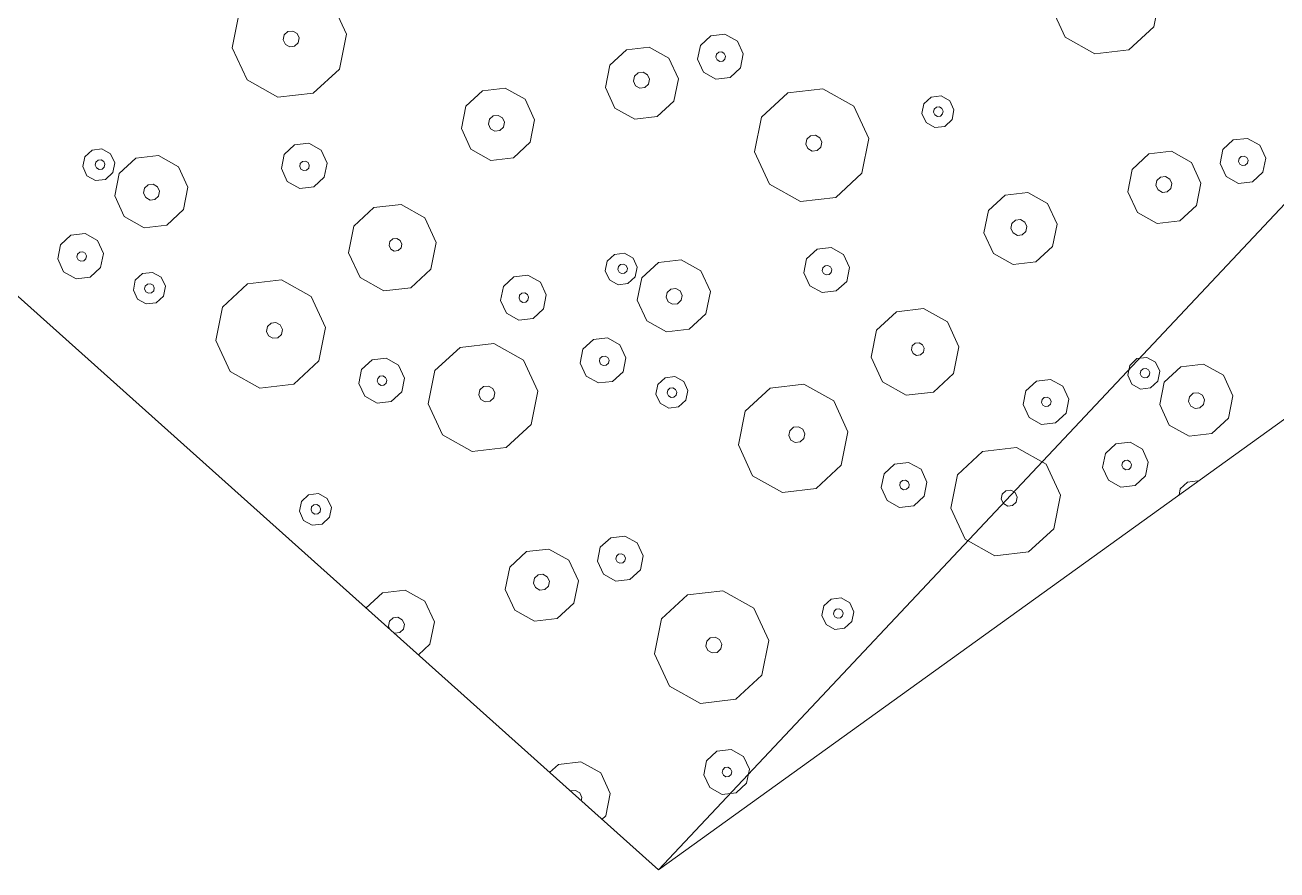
# Model space of a CAD drawing. Header units: metres. Extents: x -2858 to 512, y -1995 to 1252.
# Drawn here: x -478.548 to -474.192, y -199.851 to -196.912 of the extents above; entities that cross this region are included whole.
import ezdxf

# ---------------------------------------------------------------- set-up
doc = ezdxf.new("R2010")
doc.units = ezdxf.units.M
doc.layers.add('Calque commun', color=7, linetype='Continuous')

# ---------------------------------------------------------------- blocks, each defined once
blk = doc.blocks.new('pattern')
at = {"layer": 'Calque commun', "color": 54, "linetype": 'Continuous', "lineweight": 9}
for p, q in [((111.9108, 105.7013), (111.9101, 105.7044)), ((111.9368, 105.6784), (111.9108, 105.7013)), ((111.9908, 105.6867), (111.9712, 105.6751)), ((111.6083, 105.5958), (111.6765, 105.636)), ((111.6765, 105.636), (111.7552, 105.6285)), ((111.9712, 105.6751), (111.9368, 105.6784)), ((111.5769, 105.5232), (111.6083, 105.5958)), ((111.7552, 105.6285), (111.8145, 105.5762)), ((111.8145, 105.5762), (111.8317, 105.499)), ((111.9761, 105.5302), (112.0186, 105.5553)), ((112.0186, 105.5553), (112.0679, 105.5506)), ((112.0679, 105.5506), (112.1049, 105.5179)), ((111.5941, 105.446), (111.5769, 105.5232)), ((111.6771, 105.5156), (111.684, 105.5314)), ((111.6809, 105.4987), (111.6771, 105.5156)), ((111.684, 105.5314), (111.6989, 105.5402)), ((111.6989, 105.5402), (111.7161, 105.5386)), ((111.7161, 105.5386), (111.7291, 105.5271)), ((111.7328, 105.5102), (111.726, 105.4944)), ((111.7291, 105.5271), (111.7328, 105.5102)), ((111.9564, 105.4848), (111.9761, 105.5302)), ((112.1049, 105.5179), (112.1157, 105.4697)), ((111.6938, 105.4872), (111.6809, 105.4987)), ((111.7111, 105.4856), (111.6938, 105.4872)), ((111.726, 105.4944), (111.7111, 105.4856)), ((111.8317, 105.499), (111.8002, 105.4264)), ((111.9671, 105.4366), (111.9564, 105.4848)), ((112.0173, 105.4826), (112.0214, 105.4921)), ((112.0196, 105.4725), (112.0173, 105.4826)), ((112.0273, 105.4656), (112.0196, 105.4725)), ((112.0214, 105.4921), (112.0304, 105.4974)), ((112.0377, 105.4646), (112.0273, 105.4656)), ((112.0304, 105.4974), (112.0407, 105.4964)), ((112.0466, 105.4699), (112.0377, 105.4646)), ((112.0407, 105.4964), (112.0485, 105.4896)), ((112.0507, 105.4794), (112.0466, 105.4699)), ((112.0485, 105.4896), (112.0507, 105.4794)), ((112.1157, 105.4697), (112.096, 105.4243)), ((111.6534, 105.3937), (111.5941, 105.446)), ((111.8002, 105.4264), (111.7321, 105.3862)), ((112.0042, 105.4038), (111.9671, 105.4366)), ((112.096, 105.4243), (112.0534, 105.3991)), ((112.2664, 105.3794), (112.3686, 105.4397)), ((112.3686, 105.4397), (112.4868, 105.4285)), ((112.4868, 105.4285), (112.5757, 105.3499)), ((111.7321, 105.3862), (111.6534, 105.3937)), ((112.0534, 105.3991), (112.0042, 105.4038)), ((112.2192, 105.2705), (112.2664, 105.3794)), ((111.7009, 105.3176), (111.7147, 105.3493)), ((111.7147, 105.3493), (111.7445, 105.3669)), ((111.7407, 105.3267), (111.7496, 105.332)), ((111.7445, 105.3669), (111.7789, 105.3637)), ((111.7496, 105.332), (111.76, 105.331)), ((111.76, 105.331), (111.7677, 105.3242)), ((111.7789, 105.3637), (111.8049, 105.3408)), ((111.8049, 105.3408), (111.8124, 105.307)), ((112.5757, 105.3499), (112.6015, 105.2341)), ((111.7084, 105.2838), (111.7009, 105.3176)), ((111.7365, 105.3172), (111.7407, 105.3267)), ((111.7388, 105.3071), (111.7365, 105.3172)), ((111.7466, 105.3002), (111.7388, 105.3071)), ((111.7569, 105.2992), (111.7466, 105.3002)), ((111.7659, 105.3045), (111.7569, 105.2992)), ((111.77, 105.314), (111.7659, 105.3045)), ((111.7677, 105.3242), (111.77, 105.314)), ((111.8124, 105.307), (111.7986, 105.2752)), ((111.7344, 105.2609), (111.7084, 105.2838)), ((111.7688, 105.2576), (111.7344, 105.2609)), ((111.7986, 105.2752), (111.7688, 105.2576)), ((112.245, 105.1547), (112.2192, 105.2705)), ((112.3645, 105.2563), (112.3714, 105.2722)), ((112.3683, 105.2394), (112.3645, 105.2563)), ((112.3714, 105.2722), (112.3863, 105.281)), ((112.3863, 105.281), (112.4035, 105.2793)), ((112.4035, 105.2793), (112.4165, 105.2679)), ((112.4203, 105.251), (112.4134, 105.2351)), ((112.4165, 105.2679), (112.4203, 105.251)), ((111.998, 105.1783), (112.0406, 105.2035)), ((112.0406, 105.2035), (112.0898, 105.1988)), ((112.3813, 105.228), (112.3683, 105.2394)), ((112.3985, 105.2263), (112.3813, 105.228)), ((112.4134, 105.2351), (112.3985, 105.2263)), ((112.6015, 105.2341), (112.5543, 105.1252)), ((113.6787, 105.1639), (113.6984, 105.2093)), ((113.6984, 105.2093), (113.741, 105.2344)), ((113.741, 105.2344), (113.7902, 105.2297)), ((113.7902, 105.2297), (113.8273, 105.197)), ((111.9783, 105.133), (111.998, 105.1783)), ((112.0898, 105.1988), (112.1268, 105.1661)), ((112.1268, 105.1661), (112.1376, 105.1178)), ((113.6895, 105.1157), (113.6787, 105.1639)), ((113.7409, 105.1588), (113.7451, 105.1683)), ((113.7432, 105.1487), (113.7409, 105.1588)), ((113.7451, 105.1683), (113.754, 105.1736)), ((113.754, 105.1736), (113.7644, 105.1726)), ((113.7644, 105.1726), (113.7721, 105.1657)), ((113.7721, 105.1657), (113.7744, 105.1556)), ((113.8273, 105.197), (113.838, 105.1487)), ((110.8964, 105.0843), (110.9161, 105.1297)), ((110.9161, 105.1297), (110.9587, 105.1548)), ((110.9587, 105.1548), (111.0079, 105.1501)), ((111.0079, 105.1501), (111.045, 105.1174)), ((111.045, 105.1174), (111.0557, 105.0692)), ((111.9891, 105.0847), (111.9783, 105.133)), ((112.0405, 105.1279), (112.0446, 105.1374)), ((112.0428, 105.1177), (112.0405, 105.1279)), ((112.0506, 105.1108), (112.0428, 105.1177)), ((112.0446, 105.1374), (112.0536, 105.1427)), ((112.0536, 105.1427), (112.0639, 105.1417)), ((112.0698, 105.1151), (112.0609, 105.1099)), ((112.0639, 105.1417), (112.0717, 105.1348)), ((112.074, 105.1247), (112.0698, 105.1151)), ((112.0717, 105.1348), (112.074, 105.1247)), ((112.1376, 105.1178), (112.1179, 105.0724)), ((112.334, 105.0762), (112.245, 105.1547)), ((112.5543, 105.1252), (112.4521, 105.0649)), ((113.0339, 105.0827), (113.0477, 105.1144)), ((113.0477, 105.1144), (113.0775, 105.132)), ((113.0775, 105.132), (113.1119, 105.1287)), ((113.1119, 105.1287), (113.1379, 105.1058)), ((113.7266, 105.0829), (113.6895, 105.1157)), ((113.751, 105.1418), (113.7432, 105.1487)), ((113.7613, 105.1408), (113.751, 105.1418)), ((113.7703, 105.1461), (113.7613, 105.1408)), ((113.7744, 105.1556), (113.7703, 105.1461)), ((113.838, 105.1487), (113.8184, 105.1034)), ((110.9072, 105.0361), (110.8964, 105.0843)), ((110.9586, 105.0792), (110.9628, 105.0887)), ((110.9609, 105.0691), (110.9586, 105.0792)), ((110.9687, 105.0622), (110.9609, 105.0691)), ((110.9628, 105.0887), (110.9717, 105.094)), ((110.9717, 105.094), (110.982, 105.093)), ((110.982, 105.093), (110.9898, 105.0862)), ((110.9921, 105.076), (110.9879, 105.0665)), ((110.9898, 105.0862), (110.9921, 105.076)), ((111.0557, 105.0692), (111.036, 105.0238)), ((112.0261, 105.052), (111.9891, 105.0847)), ((112.0609, 105.1099), (112.0506, 105.1108)), ((112.1179, 105.0724), (112.0754, 105.0473)), ((112.4521, 105.0649), (112.334, 105.0762)), ((113.0414, 105.0489), (113.0339, 105.0827)), ((113.0717, 105.0798), (113.0758, 105.0894)), ((113.0739, 105.0697), (113.0717, 105.0798)), ((113.0817, 105.0628), (113.0739, 105.0697)), ((113.0758, 105.0894), (113.0848, 105.0946)), ((113.0848, 105.0946), (113.0951, 105.0937)), ((113.0951, 105.0937), (113.1029, 105.0868)), ((113.1051, 105.0766), (113.101, 105.0671)), ((113.1029, 105.0868), (113.1051, 105.0766)), ((113.1454, 105.0721), (113.1316, 105.0403)), ((113.1379, 105.1058), (113.1454, 105.0721)), ((113.7758, 105.0782), (113.7266, 105.0829)), ((113.8184, 105.1034), (113.7758, 105.0782)), ((110.9442, 105.0033), (110.9072, 105.0361)), ((110.979, 105.0612), (110.9687, 105.0622)), ((110.9879, 105.0665), (110.979, 105.0612)), ((111.1312, 105.0193), (111.1993, 105.0595)), ((111.1993, 105.0595), (111.278, 105.052)), ((111.278, 105.052), (111.3373, 104.9997)), ((112.0754, 105.0473), (112.0261, 105.052)), ((112.5423, 105.0034), (112.5849, 105.0285)), ((112.5849, 105.0285), (112.6341, 105.0238)), ((113.0674, 105.026), (113.0414, 105.0489)), ((113.1018, 105.0227), (113.0674, 105.026)), ((113.0921, 105.0618), (113.0817, 105.0628)), ((113.101, 105.0671), (113.0921, 105.0618)), ((113.1316, 105.0403), (113.1018, 105.0227)), ((110.9935, 104.9987), (110.9442, 105.0033)), ((111.036, 105.0238), (110.9935, 104.9987)), ((111.0997, 104.9468), (111.1312, 105.0193)), ((111.3373, 104.9997), (111.3545, 104.9225)), ((112.5226, 104.958), (112.5423, 105.0034)), ((112.6341, 105.0238), (112.6712, 104.9911)), ((112.6712, 104.9911), (112.6819, 104.9428)), ((113.3194, 104.9601), (113.4258, 105.0229)), ((113.4258, 105.0229), (113.5489, 105.0112)), ((113.5489, 105.0112), (113.6415, 104.9294)), ((111.1169, 104.8695), (111.0997, 104.9468)), ((111.1927, 104.9294), (111.1996, 104.9453)), ((111.1996, 104.9453), (111.2145, 104.9541)), ((111.2145, 104.9541), (111.2317, 104.9524)), ((111.2317, 104.9524), (111.2447, 104.941)), ((111.2447, 104.941), (111.2484, 104.9241)), ((112.5334, 104.9098), (112.5226, 104.958)), ((112.5848, 104.9529), (112.589, 104.9624)), ((112.5871, 104.9427), (112.5848, 104.9529)), ((112.5949, 104.9359), (112.5871, 104.9427)), ((112.589, 104.9624), (112.5979, 104.9677)), ((112.5979, 104.9677), (112.6082, 104.9667)), ((112.6141, 104.9402), (112.6052, 104.9349)), ((112.6082, 104.9667), (112.616, 104.9598)), ((112.6183, 104.9497), (112.6141, 104.9402)), ((112.616, 104.9598), (112.6183, 104.9497)), ((112.6819, 104.9428), (112.6622, 104.8975)), ((113.2702, 104.8467), (113.3194, 104.9601)), ((114.084, 104.9047), (114.1521, 104.9449)), ((114.1521, 104.9449), (114.1703, 104.9431)), ((111.1964, 104.9125), (111.1927, 104.9294)), ((111.2094, 104.901), (111.1964, 104.9125)), ((111.2266, 104.8994), (111.2094, 104.901)), ((111.2415, 104.9082), (111.2266, 104.8994)), ((111.2484, 104.9241), (111.2415, 104.9082)), ((111.3545, 104.9225), (111.3231, 104.8499)), ((112.5704, 104.877), (112.5334, 104.9098)), ((112.6052, 104.9349), (112.5949, 104.9359)), ((112.6622, 104.8975), (112.6197, 104.8723)), ((113.6415, 104.9294), (113.6684, 104.8087)), ((114.0525, 104.8321), (114.084, 104.9047)), ((111.1762, 104.8172), (111.1169, 104.8695)), ((112.6197, 104.8723), (112.5704, 104.877)), ((113.4383, 104.8468), (113.4532, 104.8556)), ((113.4532, 104.8556), (113.4704, 104.854)), ((113.4704, 104.854), (113.4834, 104.8425)), ((111.2549, 104.8097), (111.1762, 104.8172)), ((111.3231, 104.8499), (111.2549, 104.8097)), ((112.1174, 104.7714), (112.1991, 104.8196)), ((112.1991, 104.8196), (112.2936, 104.8106)), ((112.2936, 104.8106), (112.3648, 104.7478)), ((113.2971, 104.726), (113.2702, 104.8467)), ((113.4314, 104.831), (113.4383, 104.8468)), ((113.4352, 104.8141), (113.4314, 104.831)), ((113.4482, 104.8026), (113.4352, 104.8141)), ((113.4803, 104.8098), (113.4654, 104.801)), ((113.4872, 104.8256), (113.4803, 104.8098)), ((113.4834, 104.8425), (113.4872, 104.8256)), ((113.6684, 104.8087), (113.6192, 104.6953)), ((114.0697, 104.7549), (114.0525, 104.8321)), ((114.1528, 104.8244), (114.1597, 104.8403)), ((114.1565, 104.8075), (114.1528, 104.8244)), ((114.1695, 104.7961), (114.1565, 104.8075)), ((114.1597, 104.8403), (114.1703, 104.8465)), ((111.5717, 104.7418), (111.6399, 104.782)), ((111.6399, 104.782), (111.7186, 104.7745)), ((111.7186, 104.7745), (111.7779, 104.7221)), ((112.0796, 104.6843), (112.1174, 104.7714)), ((113.4654, 104.801), (113.4482, 104.8026)), ((114.1703, 104.796), (114.1695, 104.7961)), ((111.5403, 104.6692), (111.5717, 104.7418)), ((111.7779, 104.7221), (111.7951, 104.6449)), ((112.3648, 104.7478), (112.3854, 104.6552)), ((112.5949, 104.6814), (112.6971, 104.7418)), ((112.6971, 104.7418), (112.8152, 104.7305)), ((112.8152, 104.7305), (112.9042, 104.652)), ((113.3897, 104.6442), (113.2971, 104.726)), ((114.129, 104.7025), (114.0697, 104.7549)), ((111.6476, 104.6692), (111.6625, 104.678)), ((111.6625, 104.678), (111.6797, 104.6764)), ((112.1002, 104.5916), (112.0796, 104.6843)), ((112.1958, 104.6729), (112.2013, 104.6856)), ((112.2013, 104.6856), (112.2133, 104.6927)), ((112.2133, 104.6927), (112.227, 104.6913)), ((112.227, 104.6913), (112.2374, 104.6822)), ((112.2374, 104.6822), (112.2404, 104.6687)), ((112.5477, 104.5726), (112.5949, 104.6814)), ((113.6192, 104.6953), (113.5128, 104.6325)), ((114.1703, 104.6986), (114.129, 104.7025)), ((111.5575, 104.592), (111.5403, 104.6692)), ((111.6407, 104.6533), (111.6476, 104.6692)), ((111.6444, 104.6364), (111.6407, 104.6533)), ((111.6574, 104.625), (111.6444, 104.6364)), ((111.6797, 104.6764), (111.6927, 104.6649)), ((111.6964, 104.648), (111.6895, 104.6321)), ((111.6927, 104.6649), (111.6964, 104.648)), ((111.7951, 104.6449), (111.7636, 104.5723)), ((112.1988, 104.6594), (112.1958, 104.6729)), ((112.2092, 104.6502), (112.1988, 104.6594)), ((112.223, 104.6489), (112.2092, 104.6502)), ((112.2349, 104.656), (112.223, 104.6489)), ((112.2404, 104.6687), (112.2349, 104.656)), ((112.3854, 104.6552), (112.3476, 104.5681)), ((112.9042, 104.652), (112.93, 104.5362)), ((113.5128, 104.6325), (113.3897, 104.6442)), ((111.6168, 104.5396), (111.5575, 104.592)), ((111.6746, 104.6233), (111.6574, 104.625)), ((111.6895, 104.6321), (111.6746, 104.6233)), ((112.1714, 104.5288), (112.1002, 104.5916)), ((111.7636, 104.5723), (111.6955, 104.5321)), ((112.3476, 104.5681), (112.2659, 104.5198)), ((112.5735, 104.4568), (112.5477, 104.5726)), ((112.693, 104.5584), (112.6999, 104.5742)), ((112.6967, 104.5415), (112.693, 104.5584)), ((112.6999, 104.5742), (112.7148, 104.583)), ((112.7148, 104.583), (112.732, 104.5814)), ((112.732, 104.5814), (112.745, 104.5699)), ((112.7487, 104.5531), (112.7418, 104.5372)), ((112.745, 104.5699), (112.7487, 104.5531)), ((110.7333, 104.4742), (110.8355, 104.5345)), ((110.8355, 104.5345), (110.9536, 104.5233)), ((110.9536, 104.5233), (111.0425, 104.4447)), ((111.6955, 104.5321), (111.6168, 104.5396)), ((112.2659, 104.5198), (112.1714, 104.5288)), ((112.7097, 104.53), (112.6967, 104.5415)), ((112.7269, 104.5284), (112.7097, 104.53)), ((112.7418, 104.5372), (112.7269, 104.5284)), ((112.93, 104.5362), (112.8828, 104.4273)), ((113.3918, 104.4385), (113.4343, 104.4637)), ((113.4343, 104.4637), (113.4836, 104.459)), ((111.0425, 104.4447), (111.0683, 104.3289)), ((112.6624, 104.3782), (112.5735, 104.4568)), ((112.8828, 104.4273), (112.7806, 104.367)), ((113.3721, 104.3932), (113.3918, 104.4385)), ((113.4836, 104.459), (113.5206, 104.4263)), ((113.5206, 104.4263), (113.5314, 104.378)), ((112.7806, 104.367), (112.6624, 104.3782)), ((113.3829, 104.3449), (113.3721, 104.3932)), ((113.4343, 104.388), (113.4384, 104.3976)), ((113.4366, 104.3779), (113.4343, 104.388)), ((113.4443, 104.371), (113.4366, 104.3779)), ((113.4384, 104.3976), (113.4474, 104.4028)), ((113.4474, 104.4028), (113.4577, 104.4019)), ((113.4636, 104.3753), (113.4547, 104.3701)), ((113.4577, 104.4019), (113.4655, 104.395)), ((113.4678, 104.3849), (113.4636, 104.3753)), ((113.4655, 104.395), (113.4678, 104.3849)), ((113.5314, 104.378), (113.5117, 104.3326)), ((111.0683, 104.3289), (111.0211, 104.22)), ((112.1652, 104.3041), (112.2078, 104.3292)), ((112.2078, 104.3292), (112.257, 104.3245)), ((113.4199, 104.3122), (113.3829, 104.3449)), ((113.4547, 104.3701), (113.4443, 104.371)), ((113.5117, 104.3326), (113.4691, 104.3075)), ((113.6068, 104.3282), (113.6749, 104.3684)), ((113.6749, 104.3684), (113.7537, 104.3609)), ((113.7537, 104.3609), (113.813, 104.3085)), ((112.1456, 104.2587), (112.1652, 104.3041)), ((112.257, 104.3245), (112.2941, 104.2918)), ((112.2941, 104.2918), (112.3049, 104.2435)), ((113.4691, 104.3075), (113.4199, 104.3122)), ((113.5754, 104.2556), (113.6068, 104.3282)), ((113.813, 104.3085), (113.8302, 104.2313)), ((112.1563, 104.2105), (112.1456, 104.2587)), ((112.2078, 104.2536), (112.2119, 104.2631)), ((112.21, 104.2435), (112.2078, 104.2536)), ((112.2178, 104.2366), (112.21, 104.2435)), ((112.2119, 104.2631), (112.2208, 104.2684)), ((112.2208, 104.2684), (112.2312, 104.2674)), ((112.2312, 104.2674), (112.239, 104.2605)), ((112.2412, 104.2504), (112.2371, 104.2409)), ((112.239, 104.2605), (112.2412, 104.2504)), ((112.3049, 104.2435), (112.2852, 104.1982)), ((113.5926, 104.1784), (113.5754, 104.2556)), ((113.6684, 104.2382), (113.6752, 104.2541)), ((113.6752, 104.2541), (113.6901, 104.2629)), ((113.6901, 104.2629), (113.7074, 104.2613)), ((113.7074, 104.2613), (113.7203, 104.2498)), ((113.7203, 104.2498), (113.7241, 104.2329)), ((111.5007, 104.1775), (111.5145, 104.2092)), ((111.5145, 104.2092), (111.5443, 104.2268)), ((111.5443, 104.2268), (111.5788, 104.2235)), ((111.5788, 104.2235), (111.6047, 104.2006)), ((111.6047, 104.2006), (111.6122, 104.1669)), ((112.1934, 104.1777), (112.1563, 104.2105)), ((112.2281, 104.2356), (112.2178, 104.2366)), ((112.2371, 104.2409), (112.2281, 104.2356)), ((112.2852, 104.1982), (112.2426, 104.173)), ((113.6721, 104.2213), (113.6684, 104.2382)), ((113.6851, 104.2099), (113.6721, 104.2213)), ((113.7023, 104.2082), (113.6851, 104.2099)), ((113.7172, 104.217), (113.7023, 104.2082)), ((113.7241, 104.2329), (113.7172, 104.217)), ((113.8302, 104.2313), (113.7987, 104.1587)), ((111.5083, 104.1437), (111.5007, 104.1775)), ((111.5385, 104.1746), (111.5426, 104.1842)), ((111.5408, 104.1645), (111.5385, 104.1746)), ((111.5486, 104.1576), (111.5408, 104.1645)), ((111.5426, 104.1842), (111.5516, 104.1894)), ((111.5589, 104.1566), (111.5486, 104.1576)), ((111.5516, 104.1894), (111.5619, 104.1885)), ((111.5678, 104.1619), (111.5589, 104.1566)), ((111.5619, 104.1885), (111.5697, 104.1816)), ((111.572, 104.1714), (111.5678, 104.1619)), ((111.5697, 104.1816), (111.572, 104.1714)), ((111.6122, 104.1669), (111.5985, 104.1351)), ((112.2426, 104.173), (112.1934, 104.1777)), ((112.8458, 104.1388), (112.8596, 104.1705)), ((112.8596, 104.1705), (112.8894, 104.1881)), ((112.8894, 104.1881), (112.9238, 104.1848)), ((112.9238, 104.1848), (112.9498, 104.1619)), ((112.9498, 104.1619), (112.9573, 104.1281)), ((113.6519, 104.126), (113.5926, 104.1784)), ((113.7987, 104.1587), (113.7306, 104.1185)), ((111.5342, 104.1208), (111.5083, 104.1437)), ((111.5687, 104.1175), (111.5342, 104.1208)), ((111.5985, 104.1351), (111.5687, 104.1175)), ((111.7862, 104.0549), (111.8927, 104.1177)), ((111.8927, 104.1177), (112.0157, 104.106)), ((112.8533, 104.105), (112.8458, 104.1388)), ((112.8852, 104.136), (112.8894, 104.1455)), ((112.8875, 104.1259), (112.8852, 104.136)), ((112.8953, 104.119), (112.8875, 104.1259)), ((112.8894, 104.1455), (112.8983, 104.1508)), ((112.9056, 104.118), (112.8953, 104.119)), ((112.8983, 104.1508), (112.9086, 104.1498)), ((112.9146, 104.1233), (112.9056, 104.118)), ((112.9086, 104.1498), (112.9164, 104.143)), ((112.9187, 104.1328), (112.9146, 104.1233)), ((112.9164, 104.143), (112.9187, 104.1328)), ((112.9573, 104.1281), (112.9435, 104.0964)), ((113.7306, 104.1185), (113.6519, 104.126)), ((112.0157, 104.106), (112.1084, 104.0242)), ((112.8793, 104.0821), (112.8533, 104.105)), ((112.9137, 104.0788), (112.8793, 104.0821)), ((112.9435, 104.0964), (112.9137, 104.0788)), ((114.0474, 104.0506), (114.1155, 104.0908)), ((114.1155, 104.0908), (114.1703, 104.0856)), ((111.737, 103.9415), (111.7862, 104.0549)), ((112.1084, 104.0242), (112.1352, 103.9036)), ((112.5508, 103.9995), (112.619, 104.0397)), ((112.619, 104.0397), (112.6977, 104.0322)), ((112.6977, 104.0322), (112.757, 103.9798)), ((114.0159, 103.978), (114.0474, 104.0506)), ((112.5194, 103.9269), (112.5508, 103.9995)), ((114.1232, 103.978), (114.1381, 103.9868)), ((114.1381, 103.9868), (114.1554, 103.9852)), ((114.1554, 103.9852), (114.1683, 103.9737)), ((111.7639, 103.8208), (111.737, 103.9415)), ((111.8982, 103.9258), (111.9051, 103.9416)), ((111.9051, 103.9416), (111.92, 103.9504)), ((111.92, 103.9504), (111.9373, 103.9488)), ((111.9373, 103.9488), (111.9502, 103.9373)), ((111.9502, 103.9373), (111.954, 103.9204)), ((112.6265, 103.9351), (112.6414, 103.9439)), ((112.6414, 103.9439), (112.6586, 103.9422)), ((112.6586, 103.9422), (112.6716, 103.9308)), ((112.757, 103.9798), (112.7742, 103.9026)), ((112.9186, 103.9338), (112.9611, 103.959)), ((112.9611, 103.959), (113.0104, 103.9543)), ((113.0104, 103.9543), (113.0474, 103.9215)), ((114.0331, 103.9008), (114.0159, 103.978)), ((114.1164, 103.9622), (114.1232, 103.978)), ((114.1201, 103.9453), (114.1164, 103.9622)), ((114.1331, 103.9338), (114.1201, 103.9453)), ((114.1652, 103.941), (114.1503, 103.9322)), ((114.1703, 103.9526), (114.1652, 103.941)), ((114.1683, 103.9737), (114.1703, 103.965)), ((111.902, 103.9089), (111.8982, 103.9258)), ((111.915, 103.8974), (111.902, 103.9089)), ((111.9322, 103.8958), (111.915, 103.8974)), ((111.9471, 103.9046), (111.9322, 103.8958)), ((111.954, 103.9204), (111.9471, 103.9046)), ((112.1352, 103.9036), (112.0861, 103.7901)), ((112.5366, 103.8497), (112.5194, 103.9269)), ((112.6196, 103.9192), (112.6265, 103.9351)), ((112.6234, 103.9023), (112.6196, 103.9192)), ((112.6363, 103.8909), (112.6234, 103.9023)), ((112.6685, 103.898), (112.6536, 103.8892)), ((112.6753, 103.9139), (112.6685, 103.898)), ((112.6716, 103.9308), (112.6753, 103.9139)), ((112.7742, 103.9026), (112.7427, 103.83)), ((112.8989, 103.8885), (112.9186, 103.9338)), ((112.9598, 103.8863), (112.9639, 103.8958)), ((112.9639, 103.8958), (112.9729, 103.9011)), ((112.9729, 103.9011), (112.9832, 103.9001)), ((112.9832, 103.9001), (112.991, 103.8932)), ((112.991, 103.8932), (112.9932, 103.8831)), ((113.0474, 103.9215), (113.0582, 103.8733)), ((114.0924, 103.8484), (114.0331, 103.9008)), ((114.1503, 103.9322), (114.1331, 103.9338)), ((112.5959, 103.7973), (112.5366, 103.8497)), ((112.6536, 103.8892), (112.6363, 103.8909)), ((112.9096, 103.8402), (112.8989, 103.8885)), ((112.9621, 103.8761), (112.9598, 103.8863)), ((112.9698, 103.8693), (112.9621, 103.8761)), ((112.9802, 103.8683), (112.9698, 103.8693)), ((112.9891, 103.8736), (112.9802, 103.8683)), ((112.9932, 103.8831), (112.9891, 103.8736)), ((113.0582, 103.8733), (113.0385, 103.8279)), ((111.8566, 103.739), (111.7639, 103.8208)), ((112.7427, 103.83), (112.6746, 103.7898)), ((112.9467, 103.8075), (112.9096, 103.8402)), ((112.9959, 103.8028), (112.9467, 103.8075)), ((113.0385, 103.8279), (112.9959, 103.8028)), ((113.2089, 103.783), (113.3111, 103.8434)), ((113.3111, 103.8434), (113.4293, 103.8321)), ((113.4293, 103.8321), (113.5182, 103.7536)), ((114.1703, 103.841), (114.0924, 103.8484)), ((112.0861, 103.7901), (111.9796, 103.7273)), ((112.6746, 103.7898), (112.5959, 103.7973)), ((112.6572, 103.753), (112.687, 103.7706)), ((112.687, 103.7706), (112.7214, 103.7673)), ((112.7214, 103.7673), (112.7474, 103.7444)), ((113.1617, 103.6742), (113.2089, 103.783)), ((111.9796, 103.7273), (111.8566, 103.739)), ((112.6434, 103.7212), (112.6572, 103.753)), ((112.6509, 103.6875), (112.6434, 103.7212)), ((112.679, 103.7209), (112.6832, 103.7304)), ((112.6813, 103.7107), (112.679, 103.7209)), ((112.6832, 103.7304), (112.6921, 103.7357)), ((112.6921, 103.7357), (112.7025, 103.7347)), ((112.7025, 103.7347), (112.7102, 103.7278)), ((112.7102, 103.7278), (112.7125, 103.7177)), ((112.7474, 103.7444), (112.7549, 103.7106)), ((113.5182, 103.7536), (113.544, 103.6377)), ((112.6769, 103.6646), (112.6509, 103.6875)), ((112.6891, 103.7039), (112.6813, 103.7107)), ((112.6994, 103.7029), (112.6891, 103.7039)), ((112.7084, 103.7081), (112.6994, 103.7029)), ((112.7125, 103.7177), (112.7084, 103.7081)), ((112.7411, 103.6789), (112.7113, 103.6613)), ((112.7549, 103.7106), (112.7411, 103.6789)), ((113.307, 103.66), (113.3139, 103.6758)), ((113.3139, 103.6758), (113.3288, 103.6846)), ((113.3288, 103.6846), (113.346, 103.683)), ((113.346, 103.683), (113.359, 103.6715)), ((112.7113, 103.6613), (112.6769, 103.6646)), ((113.1875, 103.5583), (113.1617, 103.6742)), ((113.3108, 103.6431), (113.307, 103.66)), ((113.3238, 103.6316), (113.3108, 103.6431)), ((113.341, 103.63), (113.3238, 103.6316)), ((113.3559, 103.6388), (113.341, 103.63)), ((113.3628, 103.6546), (113.3559, 103.6388)), ((113.359, 103.6715), (113.3628, 103.6546)), ((113.544, 103.6377), (113.4968, 103.5289)), ((112.9405, 103.582), (112.9831, 103.6071)), ((112.9831, 103.6071), (113.0323, 103.6024)), ((113.0323, 103.6024), (113.0693, 103.5697)), ((111.8586, 103.5333), (111.9012, 103.5585)), ((111.9012, 103.5585), (111.9504, 103.5538)), ((111.9504, 103.5538), (111.9875, 103.5211)), ((112.9208, 103.5366), (112.9405, 103.582)), ((112.9871, 103.541), (112.9961, 103.5463)), ((112.9961, 103.5463), (113.0064, 103.5453)), ((113.0064, 103.5453), (113.0142, 103.5384)), ((113.0693, 103.5697), (113.0801, 103.5214)), ((113.2765, 103.4798), (113.1875, 103.5583)), ((111.8389, 103.488), (111.8586, 103.5333)), ((111.9875, 103.5211), (111.9982, 103.4728)), ((112.9316, 103.4884), (112.9208, 103.5366)), ((112.983, 103.5315), (112.9871, 103.541)), ((112.9853, 103.5214), (112.983, 103.5315)), ((112.993, 103.5145), (112.9853, 103.5214)), ((113.0034, 103.5135), (112.993, 103.5145)), ((113.0123, 103.5188), (113.0034, 103.5135)), ((113.0165, 103.5283), (113.0123, 103.5188)), ((113.0142, 103.5384), (113.0165, 103.5283)), ((113.0801, 103.5214), (113.0604, 103.4761)), ((113.4968, 103.5289), (113.3946, 103.4686)), ((113.9764, 103.4863), (113.9902, 103.5181)), ((113.9902, 103.5181), (114.02, 103.5357)), ((114.02, 103.5357), (114.0544, 103.5324)), ((114.0544, 103.5324), (114.0804, 103.5095)), ((114.0804, 103.5095), (114.0879, 103.4757)), ((111.8497, 103.4397), (111.8389, 103.488)), ((111.9011, 103.4828), (111.9053, 103.4924)), ((111.9034, 103.4727), (111.9011, 103.4828)), ((111.9112, 103.4658), (111.9034, 103.4727)), ((111.9053, 103.4924), (111.9142, 103.4977)), ((111.9215, 103.4649), (111.9112, 103.4658)), ((111.9142, 103.4977), (111.9245, 103.4967)), ((111.9304, 103.4701), (111.9215, 103.4649)), ((111.9245, 103.4967), (111.9323, 103.4898)), ((111.9346, 103.4797), (111.9304, 103.4701)), ((111.9323, 103.4898), (111.9346, 103.4797)), ((111.9982, 103.4728), (111.9785, 103.4274)), ((112.0737, 103.423), (112.1418, 103.4632)), ((112.1418, 103.4632), (112.2205, 103.4557)), ((112.9686, 103.4556), (112.9316, 103.4884)), ((113.0604, 103.4761), (113.0179, 103.4509)), ((113.3946, 103.4686), (113.2765, 103.4798)), ((113.9839, 103.4525), (113.9764, 103.4863)), ((114.0142, 103.4835), (114.0183, 103.493)), ((114.0164, 103.4733), (114.0142, 103.4835)), ((114.0242, 103.4665), (114.0164, 103.4733)), ((114.0183, 103.493), (114.0273, 103.4983)), ((114.0346, 103.4655), (114.0242, 103.4665)), ((114.0273, 103.4983), (114.0376, 103.4973)), ((114.0435, 103.4708), (114.0346, 103.4655)), ((114.0376, 103.4973), (114.0454, 103.4904)), ((114.0476, 103.4803), (114.0435, 103.4708)), ((114.0454, 103.4904), (114.0476, 103.4803)), ((114.0879, 103.4757), (114.0741, 103.4439)), ((111.8867, 103.407), (111.8497, 103.4397)), ((111.9785, 103.4274), (111.936, 103.4023)), ((112.0422, 103.3504), (112.0737, 103.423)), ((112.2205, 103.4557), (112.2798, 103.4033)), ((113.0179, 103.4509), (112.9686, 103.4556)), ((113.4848, 103.407), (113.5274, 103.4322)), ((113.5274, 103.4322), (113.5766, 103.4275)), ((113.5766, 103.4275), (113.6137, 103.3947)), ((114.0099, 103.4296), (113.9839, 103.4525)), ((114.0443, 103.4264), (114.0099, 103.4296)), ((114.0741, 103.4439), (114.0443, 103.4264)), ((111.936, 103.4023), (111.8867, 103.407)), ((112.2798, 103.4033), (112.297, 103.3261)), ((113.4651, 103.3616), (113.4848, 103.407)), ((113.5315, 103.3661), (113.5404, 103.3713)), ((113.5404, 103.3713), (113.5507, 103.3703)), ((113.5507, 103.3703), (113.5585, 103.3635)), ((113.6137, 103.3947), (113.6244, 103.3465)), ((112.0594, 103.2732), (112.0422, 103.3504)), ((112.1352, 103.333), (112.1421, 103.3489)), ((112.1389, 103.3161), (112.1352, 103.333)), ((112.1421, 103.3489), (112.157, 103.3577)), ((112.157, 103.3577), (112.1742, 103.3561)), ((112.1742, 103.3561), (112.1872, 103.3446)), ((112.1909, 103.3277), (112.184, 103.3118)), ((112.1872, 103.3446), (112.1909, 103.3277)), ((113.4759, 103.3134), (113.4651, 103.3616)), ((113.5273, 103.3565), (113.5315, 103.3661)), ((113.5296, 103.3464), (113.5273, 103.3565)), ((113.5374, 103.3395), (113.5296, 103.3464)), ((113.5477, 103.3385), (113.5374, 103.3395)), ((113.5566, 103.3438), (113.5477, 103.3385)), ((113.5608, 103.3533), (113.5566, 103.3438)), ((113.5585, 103.3635), (113.5608, 103.3533)), ((113.6244, 103.3465), (113.6047, 103.3011)), ((112.1519, 103.3047), (112.1389, 103.3161)), ((112.1691, 103.303), (112.1519, 103.3047)), ((112.184, 103.3118), (112.1691, 103.303)), ((112.297, 103.3261), (112.2656, 103.2535)), ((113.5129, 103.2807), (113.4759, 103.3134)), ((113.6047, 103.3011), (113.5622, 103.276)), ((112.1187, 103.2208), (112.0594, 103.2732)), ((112.2656, 103.2535), (112.1974, 103.2133)), ((113.5622, 103.276), (113.5129, 103.2807)), ((112.1974, 103.2133), (112.1187, 103.2208)), ((113.0599, 103.175), (113.1416, 103.2233)), ((113.1416, 103.2233), (113.2361, 103.2143)), ((113.2361, 103.2143), (113.3073, 103.1515)), ((112.5142, 103.1454), (112.5824, 103.1856)), ((112.5824, 103.1856), (112.6611, 103.1781)), ((112.6611, 103.1781), (112.7204, 103.1258)), ((113.0221, 103.0879), (113.0599, 103.175)), ((112.4828, 103.0728), (112.5142, 103.1454)), ((112.7204, 103.1258), (112.7376, 103.0485)), ((113.3073, 103.1515), (113.3279, 103.0588)), ((113.5374, 103.0851), (113.6396, 103.1454)), ((113.6396, 103.1454), (113.7577, 103.1342)), ((113.7577, 103.1342), (113.8467, 103.0556)), ((112.5, 102.9956), (112.4828, 103.0728)), ((112.5832, 103.057), (112.5901, 103.0728)), ((112.5901, 103.0728), (112.605, 103.0816)), ((112.605, 103.0816), (112.6222, 103.08)), ((112.6222, 103.08), (112.6352, 103.0686)), ((112.6352, 103.0686), (112.6389, 103.0517)), ((113.0427, 102.9953), (113.0221, 103.0879)), ((113.1383, 103.0766), (113.1438, 103.0893)), ((113.1413, 103.063), (113.1383, 103.0766)), ((113.1438, 103.0893), (113.1558, 103.0963)), ((113.1558, 103.0963), (113.1695, 103.095)), ((113.1695, 103.095), (113.1799, 103.0858)), ((113.1829, 103.0723), (113.1774, 103.0596)), ((113.1799, 103.0858), (113.1829, 103.0723)), ((113.4902, 102.9762), (113.5374, 103.0851)), ((112.5869, 103.0401), (112.5832, 103.057)), ((112.5999, 103.0286), (112.5869, 103.0401)), ((112.6171, 103.027), (112.5999, 103.0286)), ((112.632, 103.0358), (112.6171, 103.027)), ((112.6389, 103.0517), (112.632, 103.0358)), ((112.7376, 103.0485), (112.7061, 102.976)), ((113.1517, 103.0539), (113.1413, 103.063)), ((113.1655, 103.0526), (113.1517, 103.0539)), ((113.1774, 103.0596), (113.1655, 103.0526)), ((113.3279, 103.0588), (113.2901, 102.9717)), ((113.8467, 103.0556), (113.8725, 102.9398)), ((112.5593, 102.9432), (112.5, 102.9956)), ((113.1139, 102.9324), (113.0427, 102.9953)), ((113.6424, 102.9779), (113.6573, 102.9867)), ((113.6573, 102.9867), (113.6745, 102.985)), ((113.6745, 102.985), (113.6875, 102.9736)), ((112.638, 102.9357), (112.5593, 102.9432)), ((112.7061, 102.976), (112.638, 102.9357)), ((113.2901, 102.9717), (113.2084, 102.9234)), ((113.516, 102.8604), (113.4902, 102.9762)), ((113.6355, 102.962), (113.6424, 102.9779)), ((113.6392, 102.9451), (113.6355, 102.962)), ((113.6522, 102.9337), (113.6392, 102.9451)), ((113.6843, 102.9408), (113.6694, 102.932)), ((113.6912, 102.9567), (113.6843, 102.9408)), ((113.6875, 102.9736), (113.6912, 102.9567)), ((113.8725, 102.9398), (113.8253, 102.8309)), ((113.2084, 102.9234), (113.1139, 102.9324)), ((113.6694, 102.932), (113.6522, 102.9337)), ((113.6049, 102.7819), (113.516, 102.8604)), ((113.8253, 102.8309), (113.7231, 102.7706)), ((113.7231, 102.7706), (113.6049, 102.7819)), ((113.1077, 102.7077), (113.1503, 102.7329)), ((113.1503, 102.7329), (113.1995, 102.7282)), ((113.1995, 102.7282), (113.2366, 102.6954)), ((113.0881, 102.6624), (113.1077, 102.7077)), ((113.2366, 102.6954), (113.2474, 102.6472)), ((113.0988, 102.6141), (113.0881, 102.6624)), ((113.1503, 102.6572), (113.1544, 102.6668)), ((113.1525, 102.6471), (113.1503, 102.6572)), ((113.1603, 102.6402), (113.1525, 102.6471)), ((113.1544, 102.6668), (113.1633, 102.672)), ((113.1706, 102.6392), (113.1603, 102.6402)), ((113.1633, 102.672), (113.1737, 102.6711)), ((113.1796, 102.6445), (113.1706, 102.6392)), ((113.1737, 102.6711), (113.1815, 102.6642)), ((113.1837, 102.6541), (113.1796, 102.6445)), ((113.1815, 102.6642), (113.1837, 102.6541)), ((113.2474, 102.6472), (113.2277, 102.6018)), ((113.1359, 102.5814), (113.0988, 102.6141)), ((113.2277, 102.6018), (113.1851, 102.5767)), ((113.8021, 102.5742), (113.8319, 102.5917)), ((113.8319, 102.5917), (113.8663, 102.5885)), ((113.8663, 102.5885), (113.8923, 102.5656)), ((113.1851, 102.5767), (113.1359, 102.5814)), ((113.7883, 102.5424), (113.8021, 102.5742)), ((113.7958, 102.5086), (113.7883, 102.5424)), ((113.8277, 102.5396), (113.8319, 102.5492)), ((113.8319, 102.5492), (113.8408, 102.5545)), ((113.8408, 102.5545), (113.8511, 102.5535)), ((113.8511, 102.5535), (113.8589, 102.5466)), ((113.8589, 102.5466), (113.8612, 102.5365)), ((113.8923, 102.5656), (113.8998, 102.5318)), ((112.7287, 102.4585), (112.8352, 102.5214)), ((112.8352, 102.5214), (112.9582, 102.5097)), ((112.9582, 102.5097), (113.0509, 102.4278)), ((113.8218, 102.4857), (113.7958, 102.5086)), ((113.83, 102.5295), (113.8277, 102.5396)), ((113.8378, 102.5226), (113.83, 102.5295)), ((113.8481, 102.5217), (113.8378, 102.5226)), ((113.8571, 102.5269), (113.8481, 102.5217)), ((113.886, 102.5), (113.8562, 102.4824)), ((113.8612, 102.5365), (113.8571, 102.5269)), ((113.8998, 102.5318), (113.886, 102.5)), ((112.6795, 102.3451), (112.7287, 102.4585)), ((113.8562, 102.4824), (113.8218, 102.4857)), ((113.0509, 102.4278), (113.0777, 102.3072)), ((113.4933, 102.4031), (113.5615, 102.4433)), ((113.5615, 102.4433), (113.6402, 102.4358)), ((113.6402, 102.4358), (113.6995, 102.3835)), ((113.4619, 102.3305), (113.4933, 102.4031)), ((113.6995, 102.3835), (113.7167, 102.3062)), ((112.8408, 102.3294), (112.8476, 102.3453)), ((112.8445, 102.3125), (112.8408, 102.3294)), ((112.8476, 102.3453), (112.8625, 102.3541)), ((112.8625, 102.3541), (112.8798, 102.3524)), ((112.8798, 102.3524), (112.8927, 102.341)), ((112.8927, 102.341), (112.8965, 102.3241)), ((113.4791, 102.2533), (113.4619, 102.3305)), ((113.5621, 102.3228), (113.569, 102.3387)), ((113.569, 102.3387), (113.5839, 102.3475)), ((113.5839, 102.3475), (113.6011, 102.3459)), ((113.6011, 102.3459), (113.6141, 102.3344)), ((113.6141, 102.3344), (113.6178, 102.3175)), ((113.8414, 102.2921), (113.8611, 102.3375)), ((113.8611, 102.3375), (113.9036, 102.3626)), ((113.9036, 102.3626), (113.9529, 102.3579)), ((113.9529, 102.3579), (113.9899, 102.3252)), ((113.9899, 102.3252), (114.0007, 102.2769)), ((112.8575, 102.3011), (112.8445, 102.3125)), ((112.8747, 102.2994), (112.8575, 102.3011)), ((112.8896, 102.3082), (112.8747, 102.2994)), ((112.8965, 102.3241), (112.8896, 102.3082)), ((113.0777, 102.3072), (113.0286, 102.1938)), ((113.5659, 102.3059), (113.5621, 102.3228)), ((113.5788, 102.2945), (113.5659, 102.3059)), ((113.5961, 102.2929), (113.5788, 102.2945)), ((113.611, 102.3017), (113.5961, 102.2929)), ((113.6178, 102.3175), (113.611, 102.3017)), ((113.7167, 102.3062), (113.6852, 102.2337)), ((113.8521, 102.2438), (113.8414, 102.2921)), ((113.9023, 102.2899), (113.9064, 102.2994)), ((113.9045, 102.2798), (113.9023, 102.2899)), ((113.9064, 102.2994), (113.9154, 102.3047)), ((113.9154, 102.3047), (113.9257, 102.3037)), ((113.9257, 102.3037), (113.9335, 102.2969)), ((113.9357, 102.2867), (113.9316, 102.2772)), ((113.9335, 102.2969), (113.9357, 102.2867)), ((113.5384, 102.201), (113.4791, 102.2533)), ((113.8892, 102.2111), (113.8521, 102.2438)), ((113.9123, 102.2729), (113.9045, 102.2798)), ((113.9227, 102.2719), (113.9123, 102.2729)), ((113.9316, 102.2772), (113.9227, 102.2719)), ((114.0007, 102.2769), (113.981, 102.2316)), ((113.6171, 102.1934), (113.5384, 102.201)), ((113.6852, 102.2337), (113.6171, 102.1934)), ((113.9384, 102.2064), (113.8892, 102.2111)), ((113.981, 102.2316), (113.9384, 102.2064)), ((113.0286, 102.1938), (112.9221, 102.131)), ((113.5859, 102.1249), (113.5997, 102.1566)), ((113.5997, 102.1566), (113.6295, 102.1742)), ((113.6295, 102.1742), (113.6639, 102.1709)), ((113.6639, 102.1709), (113.6899, 102.148)), ((113.5934, 102.0911), (113.5859, 102.1249)), ((113.6215, 102.1245), (113.6257, 102.134)), ((113.6238, 102.1144), (113.6215, 102.1245)), ((113.6316, 102.1075), (113.6238, 102.1144)), ((113.6257, 102.134), (113.6346, 102.1393)), ((113.6419, 102.1065), (113.6316, 102.1075)), ((113.6346, 102.1393), (113.645, 102.1383)), ((113.6509, 102.1118), (113.6419, 102.1065)), ((113.645, 102.1383), (113.6527, 102.1314)), ((113.655, 102.1213), (113.6509, 102.1118)), ((113.6527, 102.1314), (113.655, 102.1213)), ((113.6974, 102.1143), (113.6836, 102.0825)), ((113.6899, 102.148), (113.6974, 102.1143)), ((113.6194, 102.0682), (113.5934, 102.0911)), ((113.6538, 102.0649), (113.6194, 102.0682)), ((113.6836, 102.0825), (113.6538, 102.0649))]:
    blk.add_line(p, q, dxfattribs=at)
at = {"layer": 'Calque commun', "color": 7, "linetype": 'Continuous', "lineweight": 9}
mesh = blk.add_polyface(dxfattribs=at)
corners = [(70.8497, 113.5412), (53.8349, 19.1692), (74.7282, 106.3237), (76.0435, 113.5984), (74.769, 106.1763), (58.8077, 18.2701), (114.1703, 105.207), (114.1703, 98.5387)]
mesh.append_faces([[corners[k] for k in face] for face in [(3, 4, 6)]], dxfattribs={"vtx0": -1, "vtx1": -1, "color": 7})
mesh.append_faces([[corners[k] for k in face] for face in [(3, 2, 4)]], dxfattribs={"vtx0": -1, "vtx2": -1, "color": 7})
mesh.append_faces([[corners[k] for k in face] for face in [(5, 2, 1)]], dxfattribs={"vtx1": -1, "color": 7})
mesh.append_faces([[corners[k] for k in face] for face in [(0, 1, 2), (3, 0, 2)]], dxfattribs={"vtx1": -1, "vtx2": -1, "color": 7})
mesh.append_faces([[corners[k] for k in face] for face in [(4, 7, 6)]], dxfattribs={"vtx2": -1, "color": 7})

msp = doc.modelspace()

# ---------------------------------------------------------------- block references
at = {"layer": 'Calque commun', "color": 0, "linetype": 'ByBlock', "lineweight": -2, "rotation": 228.1617603435354}
msp.add_blockref('pattern', (-478.5712, -44.6144), dxfattribs=at)

doc.saveas('drawing.dxf')
